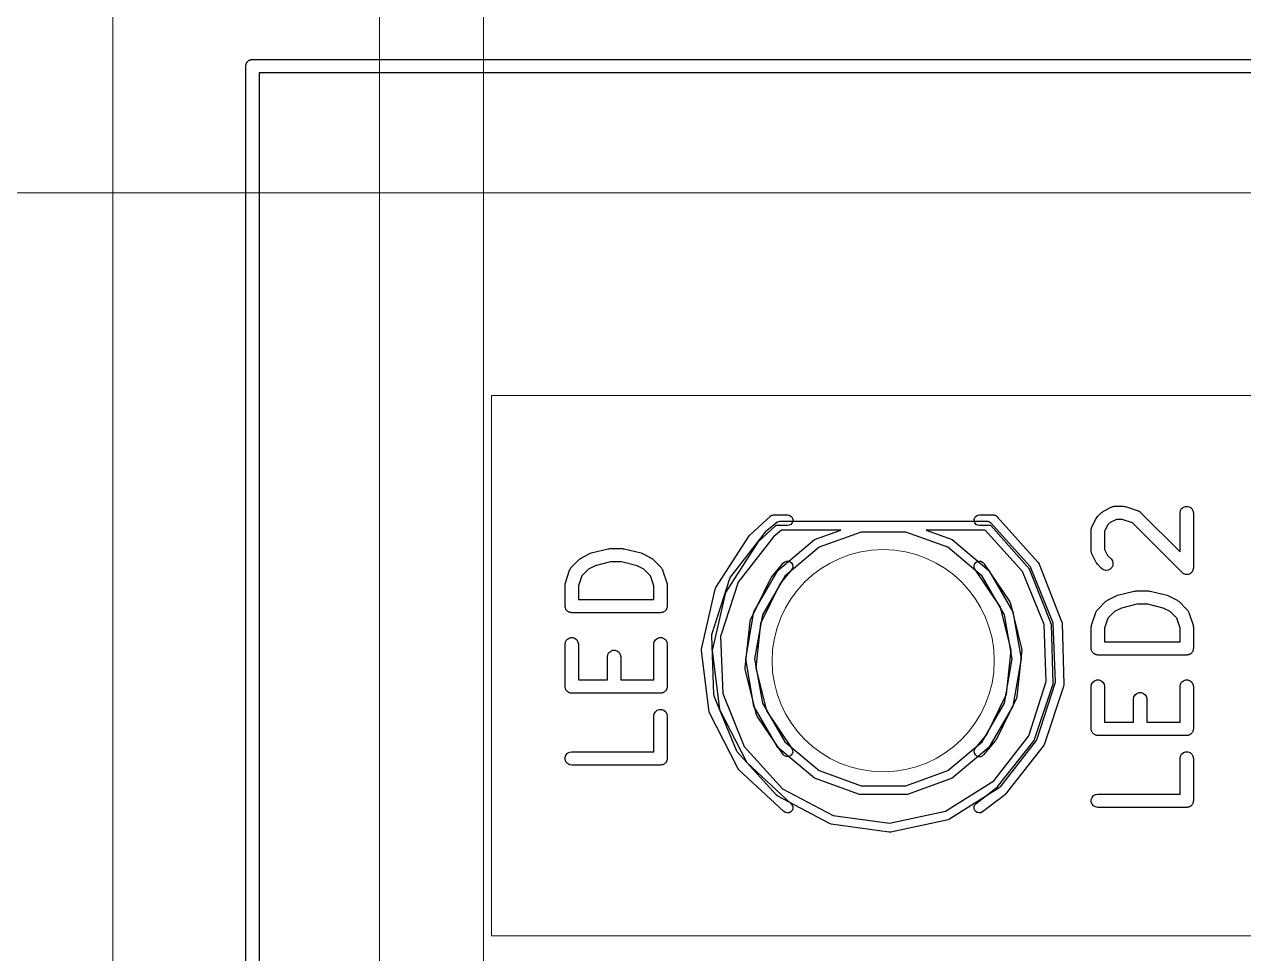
# Model space of a CAD drawing. Header units: millimetres. Extents: x 24 to 200, y 24 to 188.
# Drawn here: x 47.36 to 61.08, y 157.14 to 167.59 of the extents above; entities that cross this region are included whole.
import ezdxf

# ---------------------------------------------------------------- set-up
doc = ezdxf.new("R2010")
doc.units = ezdxf.units.MM
for name, color, linetype in [('1_PCB下', 5, 'Continuous'), ('2_Plate下', 3, 'Continuous'), ('3_SwitchPlate', 6, 'Continuous'), ('4_天板下', 40, 'Continuous'), ('5_左天板', 1, 'Continuous'), ('6_右天板', 230, 'Continuous'), ('7_PCBサンプル', 7, 'Continuous')]:
    doc.layers.add(name, color=color, linetype=linetype)
doc.layers.add('補助線', color=4, linetype='Continuous', lineweight=5, transparency=0.5)

# ---------------------------------------------------------------- blocks, each defined once
blk = doc.blocks.new('hhskb2-F.SilkS')
at = {"layer": '7_PCBサンプル'}
for p, q in [((42.7379, -24.5568), (42.7413, -24.5547)), ((42.7413, -24.5547), (42.7419, -24.5545)), ((42.7419, -24.5545), (42.7435, -24.5536)), ((42.7435, -24.5536), (42.7545, -24.5517)), ((42.7545, -24.5517), (42.7616, -24.5501)), ((42.7616, -24.5501), (42.7628, -24.5502)), ((42.7628, -24.5502), (42.764, -24.55)), ((42.764, -24.55), (42.92, -24.55)), ((42.92, -24.55), (42.9405, -24.5536)), ((42.9405, -24.5536), (42.9586, -24.564)), ((45.0414, -24.564), (45.0595, -24.5536)), ((45.0595, -24.5536), (45.08, -24.55)), ((45.08, -24.55), (45.236, -24.55)), ((45.236, -24.55), (45.2403, -24.5508)), ((45.2403, -24.5508), (45.2443, -24.5506)), ((45.2443, -24.5506), (45.2495, -24.5524)), ((45.2495, -24.5524), (45.2565, -24.5536)), ((45.2565, -24.5536), (45.261, -24.5562)), ((46.407, -24.5693), (46.4546, -24.5217)), ((46.4546, -24.5217), (46.4644, -24.5148)), ((46.4644, -24.5148), (46.4741, -24.5077)), ((46.4741, -24.5077), (46.5693, -24.4601)), ((46.5693, -24.4601), (46.5735, -24.4588)), ((46.5735, -24.4588), (46.5772, -24.4567)), ((46.5772, -24.4567), (46.5859, -24.4551)), ((46.5859, -24.4551), (46.5943, -24.4526)), ((46.5943, -24.4526), (46.5986, -24.4529)), ((46.5986, -24.4529), (46.6029, -24.4521)), ((46.6029, -24.4521), (46.6981, -24.4521)), ((46.6981, -24.4521), (46.7099, -24.4542)), ((46.7099, -24.4542), (46.7218, -24.456)), ((46.7218, -24.456), (46.8647, -24.5036)), ((46.8647, -24.5036), (46.8685, -24.5057)), ((46.8685, -24.5057), (46.8726, -24.5068)), ((46.8726, -24.5068), (46.8798, -24.5118)), ((46.8798, -24.5118), (46.8876, -24.516)), ((46.8876, -24.516), (46.8904, -24.5192)), ((46.8904, -24.5192), (46.894, -24.5217)), ((46.894, -24.5217), (47.3374, -24.9651)), ((47.3374, -24.5271), (47.3419, -24.5015)), ((47.3374, -24.9651), (47.3374, -24.5271)), ((47.3419, -24.5015), (47.3549, -24.4789)), ((47.3549, -24.4789), (47.3749, -24.4622)), ((47.3749, -24.4622), (47.3994, -24.4533)), ((47.3994, -24.4533), (47.4254, -24.4533)), ((47.4254, -24.4533), (47.4499, -24.4622)), ((47.4499, -24.4622), (47.4698, -24.4789)), ((47.4698, -24.4789), (47.4829, -24.5015)), ((47.4829, -24.5015), (47.4874, -24.5271)), ((47.4874, -24.5271), (47.4874, -25.1462)), ((42.4996, -24.7733), (42.7237, -24.566)), ((42.788, -24.67), (42.5867, -24.8563)), ((42.7237, -24.566), (42.7239, -24.5658)), ((42.7239, -24.5658), (42.7254, -24.564)), ((42.7254, -24.564), (42.7379, -24.5568)), ((42.92, -24.67), (42.788, -24.67)), ((42.9405, -24.6664), (42.92, -24.67)), ((42.9586, -24.656), (42.9405, -24.6664)), ((42.9586, -24.564), (42.972, -24.58)), ((42.972, -24.64), (42.9586, -24.656)), ((42.972, -24.58), (42.9791, -24.5996)), ((42.9791, -24.6204), (42.972, -24.64)), ((42.9791, -24.5996), (42.9791, -24.6204)), ((45.0209, -24.5996), (45.028, -24.58)), ((45.0209, -24.6204), (45.0209, -24.5996)), ((45.028, -24.64), (45.0209, -24.6204)), ((45.028, -24.58), (45.0414, -24.564)), ((45.0414, -24.656), (45.028, -24.64)), ((45.0595, -24.6664), (45.0414, -24.656)), ((45.08, -24.67), (45.0595, -24.6664)), ((45.2086, -24.67), (45.08, -24.67)), ((45.6427, -25.1586), (45.2086, -24.67)), ((45.261, -24.5562), (45.264, -24.5572)), ((45.264, -24.5572), (45.2675, -24.56)), ((45.2675, -24.56), (45.2746, -24.564)), ((45.2746, -24.564), (45.2784, -24.5686)), ((45.2784, -24.5686), (45.2804, -24.5701)), ((45.2804, -24.5701), (45.7394, -25.0868)), ((46.3404, -24.7006), (46.3419, -24.692)), ((46.3419, -24.692), (46.3441, -24.6882)), ((46.3441, -24.6882), (46.3453, -24.6841)), ((46.3453, -24.6841), (46.3929, -24.5888)), ((46.3929, -24.5888), (46.4001, -24.5792)), ((46.4001, -24.5792), (46.407, -24.5693)), ((46.5216, -24.6668), (46.4874, -24.7353)), ((46.552, -24.6364), (46.5216, -24.6668)), ((46.6206, -24.6021), (46.552, -24.6364)), ((46.6859, -24.6021), (46.6206, -24.6021)), ((46.8004, -24.6403), (46.6859, -24.6021)), ((47.3593, -25.1992), (46.8004, -24.6403)), ((42.1154, -25.3657), (42.4899, -24.7849)), ((42.4899, -24.7849), (42.4951, -24.7793)), ((42.4951, -24.7793), (42.4996, -24.7733)), ((46.3374, -24.7176), (46.3381, -24.7134)), ((46.3374, -24.9557), (46.3374, -24.7176)), ((46.3379, -24.709), (46.3404, -24.7006)), ((46.3381, -24.7134), (46.3379, -24.709)), ((46.4874, -24.7353), (46.4874, -24.938)), ((42.5867, -24.8563), (42.2219, -25.4218)), ((46.3381, -24.96), (46.3374, -24.9557)), ((46.3379, -24.9643), (46.3381, -24.96)), ((46.3404, -24.9727), (46.3379, -24.9643)), ((46.4874, -24.938), (46.5216, -25.0065)), ((42.7412, -25.2488), (42.874, -25.0905)), ((42.874, -25.0905), (42.89, -25.0771)), ((42.89, -25.0771), (42.9096, -25.07)), ((42.9096, -25.07), (42.9304, -25.0699)), ((42.9304, -25.0699), (42.95, -25.0771)), ((42.95, -25.0771), (42.966, -25.0905)), ((42.966, -25.0905), (42.9764, -25.1085)), ((45.0203, -25.1227), (45.0261, -25.1027)), ((45.0261, -25.1027), (45.0384, -25.0858)), ((45.0384, -25.0858), (45.0556, -25.0742)), ((45.0556, -25.0742), (45.0759, -25.0692)), ((45.0759, -25.0692), (45.0966, -25.0714)), ((45.0966, -25.0714), (45.1153, -25.0805)), ((45.1153, -25.0805), (45.1298, -25.0955)), ((45.1298, -25.0955), (45.4207, -25.5277)), ((45.7394, -25.0868), (45.7394, -25.0868)), ((45.7394, -25.0868), (45.7503, -25.1045)), ((46.3419, -24.9814), (46.3404, -24.9727)), ((46.3441, -24.9851), (46.3419, -24.9814)), ((46.3453, -24.9893), (46.3441, -24.9851)), ((46.3929, -25.0845), (46.3453, -24.9893)), ((46.4001, -25.0942), (46.3929, -25.0845)), ((46.407, -25.104), (46.4001, -25.0942)), ((46.4546, -25.1516), (46.407, -25.104)), ((46.5216, -25.0065), (46.5607, -25.0455)), ((46.5607, -25.0455), (46.5756, -25.0669)), ((46.5756, -25.0669), (46.5823, -25.092)), ((46.5823, -25.092), (46.5801, -25.118)), ((42.966, -25.1676), (42.8379, -25.3203)), ((42.9764, -25.1496), (42.966, -25.1676)), ((42.9764, -25.1085), (42.98, -25.129)), ((42.98, -25.129), (42.9764, -25.1496)), ((45.0218, -25.1435), (45.0203, -25.1227)), ((45.0302, -25.1625), (45.0218, -25.1435)), ((45.3152, -25.5859), (45.0302, -25.1625)), ((45.8895, -25.7814), (45.6427, -25.1586)), ((45.7503, -25.1045), (46.005, -25.747)), ((46.4759, -25.1665), (46.4546, -25.1516)), ((46.5011, -25.1733), (46.4759, -25.1665)), ((46.527, -25.171), (46.5011, -25.1733)), ((46.5506, -25.16), (46.527, -25.171)), ((46.5691, -25.1416), (46.5506, -25.16)), ((46.5801, -25.118), (46.5691, -25.1416)), ((47.3674, -25.2048), (47.3593, -25.1992)), ((47.3749, -25.2111), (47.3674, -25.2048)), ((47.378, -25.2123), (47.3749, -25.2111)), ((47.3807, -25.2142), (47.378, -25.2123)), ((47.3902, -25.2167), (47.3807, -25.2142)), ((47.3994, -25.2201), (47.3902, -25.2167)), ((47.4027, -25.2201), (47.3994, -25.2201)), ((47.4058, -25.2209), (47.4027, -25.2201)), ((47.4156, -25.2201), (47.4058, -25.2209)), ((47.4254, -25.2201), (47.4156, -25.2201)), ((47.4285, -25.2189), (47.4254, -25.2201)), ((47.4318, -25.2186), (47.4285, -25.2189)), ((47.4407, -25.2145), (47.4318, -25.2186)), ((47.4499, -25.2111), (47.4407, -25.2145)), ((47.4524, -25.209), (47.4499, -25.2111)), ((47.4554, -25.2076), (47.4524, -25.209)), ((47.4623, -25.2007), (47.4554, -25.2076)), ((47.4698, -25.1944), (47.4623, -25.2007)), ((47.4715, -25.1915), (47.4698, -25.1944)), ((47.4738, -25.1892), (47.4715, -25.1915)), ((47.478, -25.1803), (47.4738, -25.1892)), ((47.4829, -25.1718), (47.478, -25.1803)), ((47.4834, -25.1686), (47.4829, -25.1718)), ((47.4848, -25.1656), (47.4834, -25.1686)), ((47.4857, -25.1558), (47.4848, -25.1656)), ((47.4874, -25.1462), (47.4857, -25.1558)), ((42.1073, -25.3849), (42.1153, -25.3657)), ((42.1153, -25.3657), (42.1154, -25.3657)), ((42.5045, -25.7291), (42.7333, -25.261)), ((42.8379, -25.3203), (42.617, -25.7722)), ((42.7333, -25.261), (42.7376, -25.2551)), ((42.7376, -25.2551), (42.7412, -25.2488)), ((41.9539, -26.0587), (42.1073, -25.3849)), ((42.2219, -25.4218), (42.0733, -26.0751)), ((46.5022, -25.5217), (46.512, -25.5148)), ((46.512, -25.5148), (46.5217, -25.5077)), ((46.5217, -25.5077), (46.6169, -25.4601)), ((46.6169, -25.4601), (46.6248, -25.4577)), ((46.6248, -25.4577), (46.6323, -25.4544)), ((46.6323, -25.4544), (46.8228, -25.4068)), ((46.8228, -25.4068), (46.8319, -25.4061)), ((46.8319, -25.4061), (46.841, -25.4045)), ((46.841, -25.4045), (46.9838, -25.4045)), ((46.9838, -25.4045), (46.9928, -25.4061)), ((46.9928, -25.4061), (47.002, -25.4068)), ((47.002, -25.4068), (47.1925, -25.4544)), ((47.1925, -25.4544), (47.2, -25.4577)), ((47.2, -25.4577), (47.2078, -25.4601)), ((47.2078, -25.4601), (47.3031, -25.5077)), ((47.3031, -25.5077), (47.3127, -25.5148)), ((47.3127, -25.5148), (47.3226, -25.5217)), ((45.4357, -26.071), (45.3152, -25.5859)), ((45.4207, -25.5277), (45.4207, -25.5277)), ((45.4207, -25.5277), (45.4248, -25.537)), ((45.4248, -25.537), (45.4283, -25.5449)), ((45.4283, -25.5449), (45.4291, -25.5467)), ((45.4291, -25.5467), (45.5547, -26.0523)), ((46.3412, -25.7891), (46.3888, -25.6463)), ((46.3888, -25.6463), (46.3909, -25.6425)), ((46.3909, -25.6425), (46.392, -25.6383)), ((46.392, -25.6383), (46.3971, -25.6311)), ((46.3971, -25.6311), (46.4013, -25.6234)), ((46.4013, -25.6234), (46.4045, -25.6205)), ((46.4045, -25.6205), (46.407, -25.617)), ((46.407, -25.617), (46.5022, -25.5217)), ((46.5997, -25.6364), (46.5256, -25.7105)), ((46.6767, -25.5979), (46.5997, -25.6364)), ((46.8502, -25.5545), (46.6767, -25.5979)), ((46.9746, -25.5545), (46.8502, -25.5545)), ((47.1481, -25.5979), (46.9746, -25.5545)), ((47.2251, -25.6364), (47.1481, -25.5979)), ((47.2992, -25.7105), (47.2251, -25.6364)), ((47.3226, -25.5217), (47.4178, -25.617)), ((47.4178, -25.617), (47.4203, -25.6205)), ((47.4203, -25.6205), (47.4235, -25.6234)), ((47.4235, -25.6234), (47.4277, -25.6311)), ((47.4277, -25.6311), (47.4327, -25.6383)), ((47.4327, -25.6383), (47.4339, -25.6425)), ((47.4339, -25.6425), (47.4359, -25.6463)), ((47.4359, -25.6463), (47.4835, -25.7891)), ((42.4439, -26.2671), (42.4988, -25.7491)), ((42.4988, -25.7491), (42.5045, -25.7291)), ((42.4988, -25.7491), (42.4988, -25.7491)), ((42.617, -25.7722), (42.5644, -26.2692)), ((45.9085, -26.4511), (45.8895, -25.7814)), ((46.005, -25.747), (46.005, -25.747)), ((46.005, -25.747), (46.0054, -25.7491)), ((46.0054, -25.7491), (46.0092, -25.7674)), ((46.0092, -25.7674), (46.0092, -25.7675)), ((46.0092, -25.7675), (46.0287, -26.4583)), ((46.3395, -25.801), (46.3412, -25.7891)), ((46.5256, -25.7105), (46.4874, -25.825)), ((47.3374, -25.825), (47.2992, -25.7105)), ((47.4835, -25.7891), (47.4853, -25.801)), ((46.3374, -25.8129), (46.3395, -25.801)), ((46.3374, -26.051), (46.3374, -25.8129)), ((46.4874, -25.825), (46.4874, -25.976)), ((47.3374, -25.976), (47.3374, -25.825)), ((47.4853, -25.801), (47.4874, -25.8129)), ((47.4874, -25.8129), (47.4874, -26.051)), ((41.9529, -26.0796), (41.9539, -26.0588)), ((41.9539, -26.0588), (41.9539, -26.0587)), ((45.5547, -26.0523), (45.5561, -26.0731)), ((46.3385, -26.0574), (46.3374, -26.051)), ((46.3385, -26.064), (46.3385, -26.0574)), ((46.3408, -26.0701), (46.3385, -26.064)), ((46.4874, -25.976), (47.3374, -25.976)), ((47.4862, -26.064), (47.484, -26.0701)), ((47.4874, -26.051), (47.4862, -26.0574)), ((47.4862, -26.0574), (47.4862, -26.064)), ((42.0393, -26.7653), (41.9529, -26.0796)), ((42.0733, -26.0751), (42.157, -26.7398)), ((45.383, -26.568), (45.4357, -26.071)), ((45.5561, -26.0731), (45.5012, -26.5912)), ((45.5561, -26.0731), (45.5561, -26.0731)), ((46.3419, -26.0766), (46.3408, -26.0701)), ((46.3452, -26.0823), (46.3419, -26.0766)), ((46.3474, -26.0885), (46.3452, -26.0823)), ((46.3516, -26.0935), (46.3474, -26.0885)), ((46.3549, -26.0992), (46.3516, -26.0935)), ((46.36, -26.1034), (46.3549, -26.0992)), ((46.3642, -26.1084), (46.36, -26.1034)), ((46.3699, -26.1117), (46.3642, -26.1084)), ((46.3749, -26.1159), (46.3699, -26.1117)), ((46.381, -26.1181), (46.3749, -26.1159)), ((46.3867, -26.1214), (46.381, -26.1181)), ((46.3932, -26.1226), (46.3867, -26.1214)), ((46.3994, -26.1248), (46.3932, -26.1226)), ((46.4059, -26.1248), (46.3994, -26.1248)), ((46.4124, -26.126), (46.4059, -26.1248)), ((47.4124, -26.126), (46.4124, -26.126)), ((47.4188, -26.1248), (47.4124, -26.126)), ((47.4254, -26.1248), (47.4188, -26.1248)), ((47.4316, -26.1226), (47.4254, -26.1248)), ((47.438, -26.1214), (47.4316, -26.1226)), ((47.4437, -26.1181), (47.438, -26.1214)), ((47.4499, -26.1159), (47.4437, -26.1181)), ((47.4549, -26.1117), (47.4499, -26.1159)), ((47.4606, -26.1084), (47.4549, -26.1117)), ((47.4648, -26.1034), (47.4606, -26.1084)), ((47.4698, -26.0992), (47.4648, -26.1034)), ((47.4731, -26.0935), (47.4698, -26.0992)), ((47.4773, -26.0885), (47.4731, -26.0935)), ((47.4796, -26.0823), (47.4773, -26.0885)), ((47.4829, -26.0766), (47.4796, -26.0823)), ((47.484, -26.0701), (47.4829, -26.0766)), ((42.4446, -26.2775), (42.4439, -26.2671)), ((42.4439, -26.2671), (42.4439, -26.2671)), ((42.4453, -26.2879), (42.4446, -26.2775)), ((42.571, -26.7935), (42.4453, -26.2879)), ((42.4453, -26.2879), (42.4453, -26.2879)), ((42.5644, -26.2692), (42.6849, -26.7543)), ((45.6972, -27.0869), (45.9085, -26.4511)), ((46.0287, -26.4583), (46.0257, -26.4789)), ((46.3374, -26.4795), (46.3419, -26.4539)), ((46.3419, -26.4539), (46.3549, -26.4313)), ((46.3549, -26.4313), (46.3749, -26.4146)), ((46.3749, -26.4146), (46.3994, -26.4057)), ((46.3994, -26.4057), (46.4254, -26.4057)), ((46.4254, -26.4057), (46.4499, -26.4146)), ((46.4499, -26.4146), (46.4698, -26.4313)), ((46.4698, -26.4313), (46.4829, -26.4539)), ((46.4829, -26.4539), (46.4874, -26.4795)), ((47.3374, -26.4795), (47.3419, -26.4539)), ((47.3419, -26.4539), (47.3549, -26.4313)), ((47.3549, -26.4313), (47.3749, -26.4146)), ((47.3749, -26.4146), (47.3994, -26.4057)), ((47.3994, -26.4057), (47.4254, -26.4057)), ((47.4254, -26.4057), (47.4499, -26.4146)), ((47.4499, -26.4146), (47.4698, -26.4313)), ((47.4698, -26.4313), (47.4829, -26.4539)), ((47.4829, -26.4539), (47.4874, -26.4795)), ((45.162, -27.0199), (45.383, -26.568)), ((45.4954, -26.6112), (45.2666, -27.0792)), ((45.5012, -26.5912), (45.4954, -26.6112)), ((45.4954, -26.6112), (45.4954, -26.6112)), ((46.0257, -26.4789), (45.8078, -27.1348)), ((46.3374, -26.9557), (46.3374, -26.4795)), ((46.4874, -26.4795), (46.4874, -26.8807)), ((46.8136, -26.6224), (46.8181, -26.5967)), ((46.8181, -26.5967), (46.8311, -26.5742)), ((46.8311, -26.5742), (46.8511, -26.5574)), ((46.8511, -26.5574), (46.8755, -26.5485)), ((46.8755, -26.5485), (46.9016, -26.5485)), ((46.9016, -26.5485), (46.9261, -26.5574)), ((46.9261, -26.5574), (46.946, -26.5742)), ((46.946, -26.5742), (46.959, -26.5967)), ((46.959, -26.5967), (46.9636, -26.6224)), ((47.3374, -26.8807), (47.3374, -26.4795)), ((47.4874, -26.4795), (47.4874, -26.9557)), ((42.157, -26.7398), (42.463, -27.3358)), ((46.8136, -26.8807), (46.8136, -26.6224)), ((46.9636, -26.6224), (46.9636, -26.8807)), ((42.0454, -26.7852), (42.0393, -26.7653)), ((42.0393, -26.7653), (42.0393, -26.7653)), ((42.3611, -27.4), (42.0454, -26.7852)), ((42.5794, -26.8125), (42.571, -26.7935)), ((42.571, -26.7935), (42.571, -26.7935)), ((42.8704, -27.2446), (42.5794, -26.8125)), ((42.6849, -26.7543), (42.9699, -27.1776)), ((46.4874, -26.8807), (46.8136, -26.8807)), ((46.9636, -26.8807), (47.3374, -26.8807)), ((45.0339, -27.1726), (45.162, -27.0199)), ((46.3385, -26.9622), (46.3374, -26.9557)), ((46.3385, -26.9687), (46.3385, -26.9622)), ((46.3408, -26.9749), (46.3385, -26.9687)), ((46.3419, -26.9814), (46.3408, -26.9749)), ((46.3452, -26.987), (46.3419, -26.9814)), ((46.3474, -26.9932), (46.3452, -26.987)), ((46.3516, -26.9982), (46.3474, -26.9932)), ((46.3549, -27.0039), (46.3516, -26.9982)), ((46.36, -27.0081), (46.3549, -27.0039)), ((46.3642, -27.0132), (46.36, -27.0081)), ((46.3699, -27.0164), (46.3642, -27.0132)), ((46.3749, -27.0207), (46.3699, -27.0164)), ((46.381, -27.0229), (46.3749, -27.0207)), ((46.3867, -27.0262), (46.381, -27.0229)), ((47.4437, -27.0229), (47.438, -27.0262)), ((47.4499, -27.0207), (47.4437, -27.0229)), ((47.4549, -27.0164), (47.4499, -27.0207)), ((47.4606, -27.0132), (47.4549, -27.0164)), ((47.4648, -27.0081), (47.4606, -27.0132)), ((47.4698, -27.0039), (47.4648, -27.0081)), ((47.4731, -26.9982), (47.4698, -27.0039)), ((47.4773, -26.9932), (47.4731, -26.9982)), ((47.4796, -26.987), (47.4773, -26.9932)), ((47.4829, -26.9814), (47.4796, -26.987)), ((47.484, -26.9749), (47.4829, -26.9814)), ((47.4862, -26.9687), (47.484, -26.9749)), ((47.4874, -26.9557), (47.4862, -26.9622)), ((47.4862, -26.9622), (47.4862, -26.9687)), ((45.2586, -27.0914), (45.1258, -27.2497)), ((45.2623, -27.0851), (45.2586, -27.0914)), ((45.2666, -27.0792), (45.2623, -27.0851)), ((45.2794, -27.6144), (45.6972, -27.0869)), ((45.7979, -27.1531), (45.3688, -27.6949)), ((45.8045, -27.1408), (45.7979, -27.1531)), ((45.7979, -27.1531), (45.7979, -27.1531)), ((45.8078, -27.1348), (45.8045, -27.1408)), ((45.8078, -27.1348), (45.8078, -27.1348)), ((46.3932, -27.0273), (46.3867, -27.0262)), ((46.3994, -27.0296), (46.3932, -27.0273)), ((46.4059, -27.0296), (46.3994, -27.0296)), ((46.4124, -27.0307), (46.4059, -27.0296)), ((47.4124, -27.0307), (46.4124, -27.0307)), ((47.4188, -27.0296), (47.4124, -27.0307)), ((47.4254, -27.0296), (47.4188, -27.0296)), ((47.4316, -27.0273), (47.4254, -27.0296)), ((47.438, -27.0262), (47.4316, -27.0273)), ((42.8849, -27.2596), (42.8704, -27.2446)), ((42.9036, -27.2688), (42.8849, -27.2596)), ((42.9243, -27.271), (42.9036, -27.2688)), ((42.9445, -27.266), (42.9243, -27.271)), ((42.9618, -27.2543), (42.9445, -27.266)), ((42.9741, -27.2375), (42.9618, -27.2543)), ((42.9699, -27.1776), (42.9784, -27.1967)), ((42.9798, -27.2174), (42.9741, -27.2375)), ((42.9784, -27.1967), (42.9798, -27.2174)), ((45.0198, -27.2111), (45.0235, -27.1906)), ((45.0235, -27.2316), (45.0198, -27.2111)), ((45.0235, -27.1906), (45.0339, -27.1726)), ((45.0339, -27.2497), (45.0235, -27.2316)), ((45.0498, -27.2631), (45.0339, -27.2497)), ((45.0694, -27.2702), (45.0498, -27.2631)), ((45.0903, -27.2702), (45.0694, -27.2702)), ((45.1098, -27.2631), (45.0903, -27.2702)), ((45.1258, -27.2497), (45.1098, -27.2631)), ((47.3374, -27.289), (47.3419, -27.2634)), ((47.3374, -27.6902), (47.3374, -27.289)), ((47.3419, -27.2634), (47.3549, -27.2408)), ((47.3549, -27.2408), (47.3749, -27.2241)), ((47.3749, -27.2241), (47.3994, -27.2152)), ((47.3994, -27.2152), (47.4254, -27.2152)), ((47.4254, -27.2152), (47.4499, -27.2241)), ((47.4499, -27.2241), (47.4698, -27.2408)), ((47.4698, -27.2408), (47.4829, -27.2634)), ((47.4829, -27.2634), (47.4874, -27.289)), ((47.4874, -27.289), (47.4874, -27.7652)), ((42.3737, -27.4166), (42.3611, -27.4)), ((42.8806, -27.8863), (42.3737, -27.4166)), ((42.463, -27.3358), (42.9622, -27.7983)), ((45.0423, -27.7946), (45.2794, -27.6144)), ((45.358, -27.7054), (45.1149, -27.8901)), ((45.3632, -27.6999), (45.358, -27.7054)), ((45.3688, -27.6949), (45.3632, -27.6999)), ((46.3474, -27.7277), (46.3642, -27.7078)), ((46.3642, -27.7078), (46.3867, -27.6948)), ((46.3867, -27.6948), (46.4124, -27.6902)), ((46.4124, -27.6902), (47.3374, -27.6902)), ((42.9622, -27.7983), (42.9748, -27.8149)), ((42.9748, -27.8149), (42.9809, -27.8348)), ((42.9809, -27.8348), (42.9799, -27.8556)), ((45.0191, -27.8499), (45.0201, -27.8291)), ((45.0201, -27.8291), (45.0282, -27.8098)), ((45.0282, -27.8098), (45.0423, -27.7946)), ((46.3385, -27.7522), (46.3474, -27.7277)), ((46.3385, -27.7783), (46.3385, -27.7522)), ((46.3474, -27.8027), (46.3385, -27.7783)), ((46.3642, -27.8227), (46.3474, -27.8027)), ((46.3867, -27.8357), (46.3642, -27.8227)), ((46.4124, -27.8402), (46.3867, -27.8357)), ((47.4124, -27.8402), (46.4124, -27.8402)), ((47.4188, -27.8391), (47.4124, -27.8402)), ((47.4254, -27.8391), (47.4188, -27.8391)), ((47.4316, -27.8369), (47.4254, -27.8391)), ((47.438, -27.8357), (47.4316, -27.8369)), ((47.4437, -27.8324), (47.438, -27.8357)), ((47.4499, -27.8302), (47.4437, -27.8324)), ((47.4549, -27.826), (47.4499, -27.8302)), ((47.4606, -27.8227), (47.4549, -27.826)), ((47.4648, -27.8177), (47.4606, -27.8227)), ((47.4698, -27.8134), (47.4648, -27.8177)), ((47.4731, -27.8078), (47.4698, -27.8134)), ((47.4773, -27.8027), (47.4731, -27.8078)), ((47.4796, -27.7966), (47.4773, -27.8027)), ((47.4829, -27.7909), (47.4796, -27.7966)), ((47.484, -27.7844), (47.4829, -27.7909)), ((47.4862, -27.7783), (47.484, -27.7844)), ((47.4874, -27.7652), (47.4862, -27.7717)), ((47.4862, -27.7717), (47.4862, -27.7783)), ((42.8981, -27.8976), (42.8806, -27.8863)), ((42.9184, -27.9023), (42.8981, -27.8976)), ((42.9391, -27.8997), (42.9184, -27.9023)), ((42.9577, -27.8901), (42.9391, -27.8997)), ((42.9718, -27.8749), (42.9577, -27.8901)), ((42.9799, -27.8556), (42.9718, -27.8749)), ((45.0253, -27.8698), (45.0191, -27.8499)), ((45.0379, -27.8864), (45.0253, -27.8698)), ((45.0554, -27.8977), (45.0379, -27.8864)), ((45.0757, -27.9023), (45.0554, -27.8977)), ((45.0964, -27.8996), (45.0757, -27.9023)), ((45.1149, -27.8901), (45.0964, -27.8996))]:
    blk.add_line(p, q, dxfattribs=at)
blk = doc.blocks.new('hhskb2-Edge.Cuts')
at = {"layer": '7_PCBサンプル'}
for p, q in [((36.8284, -19.4808), (36.8295, -19.4743)), ((36.8295, -19.4743), (36.8328, -19.4687)), ((36.8328, -19.4687), (36.835, -19.4625)), ((36.835, -19.4625), (36.8393, -19.4575)), ((36.8393, -19.4575), (36.8425, -19.4518)), ((36.8425, -19.4518), (36.8476, -19.4476)), ((36.8476, -19.4476), (36.8518, -19.4425)), ((36.8518, -19.4425), (36.8575, -19.4393)), ((36.8575, -19.4393), (36.8625, -19.435)), ((36.8625, -19.435), (36.8687, -19.4328)), ((36.8687, -19.4328), (36.8743, -19.4295)), ((36.8743, -19.4295), (36.8808, -19.4284)), ((36.8808, -19.4284), (36.887, -19.4261)), ((36.887, -19.4261), (36.8935, -19.4261)), ((36.8935, -19.4261), (36.9, -19.425)), ((36.9, -19.425), (156.1, -19.425)), ((36.825, -19.5), (36.8261, -19.4935)), ((36.825, -21.2), (36.825, -19.5)), ((36.8261, -19.487), (36.8284, -19.4808)), ((36.8261, -19.4935), (36.8261, -19.487)), ((36.975, -19.575), (36.975, -21.2)), ((156.025, -19.575), (36.975, -19.575)), ((36.825, -136.7), (36.825, -21.2)), ((36.975, -21.2), (36.975, -136.625))]:
    blk.add_line(p, q, dxfattribs=at)
blk = doc.blocks.new('hhskb2-F.Fab')
at = {"layer": '7_PCBサンプル'}
for p, q in [((42.6932, -24.7227), (42.8015, -24.6318)), ((42.8015, -24.6318), (42.8017, -24.6317)), ((42.8017, -24.6317), (42.8018, -24.6316)), ((42.8018, -24.6316), (42.8024, -24.6311)), ((42.8024, -24.6311), (42.8174, -24.6225)), ((42.8174, -24.6225), (42.8345, -24.6194)), ((42.8345, -24.6194), (42.8377, -24.62)), ((42.8377, -24.62), (45.1662, -24.62)), ((45.1662, -24.62), (45.1696, -24.6206)), ((45.1696, -24.6206), (45.173, -24.6205)), ((45.173, -24.6205), (45.1781, -24.6221)), ((45.1781, -24.6221), (45.1833, -24.623)), ((45.1833, -24.623), (45.1863, -24.6247)), ((45.1863, -24.6247), (45.1896, -24.6258)), ((45.1896, -24.6258), (45.1937, -24.6291)), ((45.1937, -24.6291), (45.1983, -24.6317)), ((45.1983, -24.6317), (45.2005, -24.6343)), ((45.2005, -24.6343), (45.2033, -24.6365)), ((45.2033, -24.6365), (45.646, -25.1258)), ((42.2808, -25.2513), (42.6858, -24.7304)), ((42.7615, -24.7959), (42.3652, -25.3057)), ((42.6858, -24.7304), (42.6898, -24.7268)), ((42.6898, -24.7268), (42.6932, -24.7227)), ((42.8521, -24.72), (42.7615, -24.7959)), ((42.8126, -25.1737), (43.225, -24.8277)), ((43.5208, -24.72), (42.8521, -24.72)), ((43.225, -24.8277), (43.5208, -24.72)), ((43.7482, -24.742), (43.275, -24.9143)), ((44.2518, -24.742), (43.7482, -24.742)), ((44.725, -24.9143), (44.2518, -24.742)), ((45.144, -24.72), (44.4792, -24.72)), ((44.4792, -24.72), (44.775, -24.8277)), ((44.775, -24.8277), (45.1874, -25.1737)), ((45.5659, -25.1863), (45.144, -24.72)), ((40.7123, -24.9782), (40.9028, -24.9306)), ((40.9028, -24.9306), (40.9119, -24.9299)), ((40.9119, -24.9299), (40.921, -24.9283)), ((40.921, -24.9283), (41.0638, -24.9283)), ((41.0638, -24.9283), (41.0728, -24.9299)), ((41.0728, -24.9299), (41.082, -24.9306)), ((41.082, -24.9306), (41.2725, -24.9782)), ((43.275, -24.9143), (42.8892, -25.238)), ((45.1108, -25.238), (44.725, -24.9143)), ((40.487, -25.1408), (40.5822, -25.0455)), ((40.5822, -25.0455), (40.5921, -25.0386)), ((40.5921, -25.0386), (40.6017, -25.0315)), ((40.6017, -25.0315), (40.6969, -24.9839)), ((40.6969, -24.9839), (40.7048, -24.9815)), ((40.7048, -24.9815), (40.7123, -24.9782)), ((40.9302, -25.0783), (40.7567, -25.1217)), ((41.0546, -25.0783), (40.9302, -25.0783)), ((41.2281, -25.1217), (41.0546, -25.0783)), ((41.2725, -24.9782), (41.28, -24.9815)), ((41.28, -24.9815), (41.2878, -24.9839)), ((41.2878, -24.9839), (41.3831, -25.0315)), ((41.3831, -25.0315), (41.3927, -25.0387)), ((41.3927, -25.0387), (41.4026, -25.0455)), ((41.4026, -25.0455), (41.4978, -25.1408)), ((40.4212, -25.3129), (40.4688, -25.1701)), ((40.4688, -25.1701), (40.4709, -25.1663)), ((40.4709, -25.1663), (40.472, -25.1621)), ((40.472, -25.1621), (40.4771, -25.1549)), ((40.4771, -25.1549), (40.4813, -25.1472)), ((40.4813, -25.1472), (40.4845, -25.1443)), ((40.4845, -25.1443), (40.487, -25.1408)), ((40.6056, -25.2343), (40.5674, -25.3488)), ((40.6797, -25.1602), (40.6056, -25.2343)), ((40.7567, -25.1217), (40.6797, -25.1602)), ((41.3051, -25.1602), (41.2281, -25.1217)), ((41.3792, -25.2343), (41.3051, -25.1602)), ((41.4174, -25.3488), (41.3792, -25.2343)), ((41.4978, -25.1408), (41.5003, -25.1443)), ((41.5003, -25.1443), (41.5035, -25.1472)), ((41.5035, -25.1472), (41.5077, -25.1549)), ((41.5077, -25.1549), (41.5127, -25.1621)), ((41.5127, -25.1621), (41.5139, -25.1663)), ((41.5139, -25.1663), (41.5159, -25.1701)), ((41.5159, -25.1701), (41.5635, -25.3129)), ((42.5435, -25.6399), (42.8126, -25.1737)), ((42.8892, -25.238), (42.6374, -25.6741)), ((45.3626, -25.6741), (45.1108, -25.238)), ((45.1874, -25.1737), (45.4565, -25.6399)), ((45.8079, -25.7812), (45.5659, -25.1863)), ((45.646, -25.1258), (45.646, -25.1258)), ((45.646, -25.1258), (45.6488, -25.1303)), ((45.6488, -25.1303), (45.6552, -25.1405)), ((45.6552, -25.1405), (45.6552, -25.1405)), ((45.6552, -25.1405), (45.9038, -25.7517)), ((40.4174, -25.3367), (40.4195, -25.3248)), ((40.4174, -25.5748), (40.4174, -25.3367)), ((40.4195, -25.3248), (40.4212, -25.3129)), ((40.5674, -25.3488), (40.5674, -25.4998)), ((41.4174, -25.4998), (41.4174, -25.3488)), ((41.5635, -25.3129), (41.5653, -25.3248)), ((41.5653, -25.3248), (41.5674, -25.3367)), ((41.5674, -25.3367), (41.5674, -25.5748)), ((42.0703, -25.8947), (42.2727, -25.2667)), ((42.3652, -25.3057), (42.1682, -25.917)), ((42.2727, -25.2667), (42.2787, -25.2552)), ((42.2727, -25.2667), (42.2727, -25.2667)), ((42.2787, -25.2552), (42.2808, -25.2513)), ((42.2808, -25.2513), (42.2808, -25.2513)), ((40.5674, -25.4998), (41.4174, -25.4998)), ((40.4185, -25.5812), (40.4174, -25.5748)), ((40.4185, -25.5878), (40.4185, -25.5812)), ((40.4208, -25.594), (40.4185, -25.5878)), ((40.4219, -25.6004), (40.4208, -25.594)), ((40.4252, -25.6061), (40.4219, -25.6004)), ((40.4274, -25.6123), (40.4252, -25.6061)), ((40.4316, -25.6173), (40.4274, -25.6123)), ((40.4349, -25.623), (40.4316, -25.6173)), ((40.44, -25.6272), (40.4349, -25.623)), ((40.4442, -25.6322), (40.44, -25.6272)), ((40.4499, -25.6355), (40.4442, -25.6322)), ((40.4549, -25.6397), (40.4499, -25.6355)), ((40.461, -25.642), (40.4549, -25.6397)), ((40.4667, -25.6452), (40.461, -25.642)), ((40.4732, -25.6464), (40.4667, -25.6452)), ((40.4794, -25.6486), (40.4732, -25.6464)), ((40.4859, -25.6486), (40.4794, -25.6486)), ((40.4924, -25.6498), (40.4859, -25.6486)), ((41.4924, -25.6498), (40.4924, -25.6498)), ((41.4988, -25.6486), (41.4924, -25.6498)), ((41.5054, -25.6486), (41.4988, -25.6486)), ((41.5116, -25.6464), (41.5054, -25.6486)), ((41.518, -25.6452), (41.5116, -25.6464)), ((41.5237, -25.642), (41.518, -25.6452)), ((41.5299, -25.6397), (41.5237, -25.642)), ((41.5349, -25.6355), (41.5299, -25.6397)), ((41.5406, -25.6322), (41.5349, -25.6355)), ((41.5448, -25.6272), (41.5406, -25.6322)), ((41.5498, -25.623), (41.5448, -25.6272)), ((41.5531, -25.6173), (41.5498, -25.623)), ((41.5573, -25.6123), (41.5531, -25.6173)), ((41.5596, -25.6061), (41.5573, -25.6123)), ((41.5629, -25.6004), (41.5596, -25.6061)), ((41.564, -25.594), (41.5629, -25.6004)), ((41.5662, -25.5878), (41.564, -25.594)), ((41.5674, -25.5748), (41.5662, -25.5812)), ((41.5662, -25.5812), (41.5662, -25.5878)), ((42.45, -26.17), (42.5435, -25.6399)), ((45.4565, -25.6399), (45.55, -26.17)), ((42.6374, -25.6741), (42.55, -26.17)), ((45.45, -26.17), (45.3626, -25.6741)), ((45.8318, -26.423), (45.8079, -25.7812)), ((45.9038, -25.7517), (45.9038, -25.7517)), ((45.9038, -25.7517), (45.9046, -25.7552)), ((45.9046, -25.7552), (45.9075, -25.7687)), ((45.9075, -25.7687), (45.9075, -25.7687)), ((45.9075, -25.7687), (45.9321, -26.4281)), ((42.0679, -25.9119), (42.0691, -25.9033)), ((42.0925, -26.5713), (42.0679, -25.9119)), ((42.0679, -25.9119), (42.0679, -25.9119)), ((42.0691, -25.9033), (42.0703, -25.8947)), ((42.0703, -25.8947), (42.0703, -25.8947)), ((42.1682, -25.917), (42.1921, -26.5588)), ((40.4174, -26.0033), (40.4219, -25.9777)), ((40.4174, -26.4795), (40.4174, -26.0033)), ((40.4219, -25.9777), (40.4349, -25.9551)), ((40.4349, -25.9551), (40.4549, -25.9384)), ((40.4549, -25.9384), (40.4794, -25.9295)), ((40.4794, -25.9295), (40.5054, -25.9295)), ((40.5054, -25.9295), (40.5299, -25.9384)), ((40.5299, -25.9384), (40.5498, -25.9551)), ((40.5498, -25.9551), (40.5629, -25.9777)), ((40.5629, -25.9777), (40.5674, -26.0033)), ((40.5674, -26.0033), (40.5674, -26.4045)), ((41.4174, -26.0033), (41.4219, -25.9777)), ((41.4174, -26.4045), (41.4174, -26.0033)), ((41.4219, -25.9777), (41.4349, -25.9551)), ((41.4349, -25.9551), (41.4549, -25.9384)), ((41.4549, -25.9384), (41.4794, -25.9295)), ((41.4794, -25.9295), (41.5054, -25.9295)), ((41.5054, -25.9295), (41.5299, -25.9384)), ((41.5299, -25.9384), (41.5498, -25.9551)), ((41.5498, -25.9551), (41.5629, -25.9777)), ((41.5629, -25.9777), (41.5674, -26.0033)), ((41.5674, -26.0033), (41.5674, -26.4795)), ((40.8936, -26.1462), (40.8981, -26.1205)), ((40.8936, -26.4045), (40.8936, -26.1462)), ((40.8981, -26.1205), (40.9111, -26.098)), ((40.9111, -26.098), (40.9311, -26.0812)), ((40.9311, -26.0812), (40.9555, -26.0723)), ((40.9555, -26.0723), (40.9816, -26.0723)), ((40.9816, -26.0723), (41.0061, -26.0812)), ((41.0061, -26.0812), (41.026, -26.098)), ((41.026, -26.098), (41.039, -26.1205)), ((41.039, -26.1205), (41.0436, -26.1462)), ((41.0436, -26.1462), (41.0436, -26.4045)), ((42.5435, -26.7001), (42.45, -26.17)), ((42.55, -26.17), (42.6374, -26.6659)), ((45.3626, -26.6659), (45.45, -26.17)), ((45.55, -26.17), (45.4565, -26.7001)), ((40.5674, -26.4045), (40.8936, -26.4045)), ((41.0436, -26.4045), (41.4174, -26.4045)), ((45.6348, -27.0343), (45.8318, -26.423)), ((45.9297, -26.4453), (45.7273, -27.0733)), ((45.9321, -26.4281), (45.9297, -26.4453)), ((45.9321, -26.4281), (45.9321, -26.4281)), ((40.4185, -26.486), (40.4174, -26.4795)), ((40.4185, -26.4925), (40.4185, -26.486)), ((40.4208, -26.4987), (40.4185, -26.4925)), ((40.4219, -26.5052), (40.4208, -26.4987)), ((40.4252, -26.5109), (40.4219, -26.5052)), ((40.4274, -26.517), (40.4252, -26.5109)), ((40.4316, -26.5221), (40.4274, -26.517)), ((40.4349, -26.5277), (40.4316, -26.5221)), ((40.44, -26.532), (40.4349, -26.5277)), ((40.4442, -26.537), (40.44, -26.532)), ((40.4499, -26.5403), (40.4442, -26.537)), ((40.4549, -26.5445), (40.4499, -26.5403)), ((40.461, -26.5467), (40.4549, -26.5445)), ((40.4667, -26.55), (40.461, -26.5467)), ((40.4732, -26.5511), (40.4667, -26.55)), ((40.4794, -26.5534), (40.4732, -26.5511)), ((40.4859, -26.5534), (40.4794, -26.5534)), ((40.4924, -26.5545), (40.4859, -26.5534)), ((41.4924, -26.5545), (40.4924, -26.5545)), ((41.4988, -26.5534), (41.4924, -26.5545)), ((41.5054, -26.5534), (41.4988, -26.5534)), ((41.5116, -26.5511), (41.5054, -26.5534)), ((41.518, -26.55), (41.5116, -26.5511)), ((41.5237, -26.5467), (41.518, -26.55)), ((41.5299, -26.5445), (41.5237, -26.5467)), ((41.5349, -26.5403), (41.5299, -26.5445)), ((41.5406, -26.537), (41.5349, -26.5403)), ((41.5448, -26.532), (41.5406, -26.537)), ((41.5498, -26.5277), (41.5448, -26.532)), ((41.5531, -26.5221), (41.5498, -26.5277)), ((41.5573, -26.517), (41.5531, -26.5221)), ((41.5596, -26.5109), (41.5573, -26.517)), ((41.5629, -26.5052), (41.5596, -26.5109)), ((41.564, -26.4987), (41.5629, -26.5052)), ((41.5662, -26.4925), (41.564, -26.4987)), ((41.5674, -26.4795), (41.5662, -26.486)), ((41.5662, -26.486), (41.5662, -26.4925)), ((42.0943, -26.5798), (42.0925, -26.5713)), ((42.0925, -26.5713), (42.0925, -26.5713)), ((42.0962, -26.5883), (42.0943, -26.5798)), ((42.3448, -27.1995), (42.0962, -26.5883)), ((42.0962, -26.5883), (42.0962, -26.5883)), ((42.1921, -26.5588), (42.4341, -27.1537)), ((41.4349, -26.7646), (41.4549, -26.7479)), ((41.4549, -26.7479), (41.4794, -26.739)), ((41.4794, -26.739), (41.5054, -26.739)), ((41.5054, -26.739), (41.5299, -26.7479)), ((41.5299, -26.7479), (41.5498, -26.7646)), ((42.8126, -27.1663), (42.5435, -26.7001)), ((42.6374, -26.6659), (42.8892, -27.102)), ((45.1108, -27.102), (45.3626, -26.6659)), ((45.4565, -26.7001), (45.1874, -27.1663)), ((41.4174, -26.8129), (41.4219, -26.7872)), ((41.4174, -27.214), (41.4174, -26.8129)), ((41.4219, -26.7872), (41.4349, -26.7646)), ((41.5498, -26.7646), (41.5629, -26.7872)), ((41.5629, -26.7872), (41.5674, -26.8129)), ((41.5674, -26.8129), (41.5674, -27.289)), ((42.4341, -27.1537), (42.865, -27.6299)), ((42.8892, -27.102), (43.275, -27.4257)), ((44.725, -27.4257), (45.1108, -27.102)), ((45.2406, -27.5413), (45.6348, -27.0343)), ((45.7192, -27.0887), (45.3142, -27.6096)), ((45.7273, -27.0733), (45.7192, -27.0887)), ((45.7273, -27.0733), (45.7273, -27.0733)), ((40.4185, -27.276), (40.4274, -27.2515)), ((40.4185, -27.3021), (40.4185, -27.276)), ((40.4274, -27.2515), (40.4442, -27.2316)), ((40.4442, -27.2316), (40.4667, -27.2186)), ((40.4667, -27.2186), (40.4924, -27.214)), ((40.4924, -27.214), (41.4174, -27.214)), ((41.5674, -27.289), (41.5662, -27.2955)), ((41.5662, -27.2955), (41.5662, -27.3021)), ((42.354, -27.2142), (42.3448, -27.1995)), ((42.3448, -27.1995), (42.3448, -27.1995)), ((42.7967, -27.7035), (42.354, -27.2142)), ((43.225, -27.5123), (42.8126, -27.1663)), ((45.1874, -27.1663), (44.775, -27.5123)), ((40.4274, -27.3265), (40.4185, -27.3021)), ((40.4442, -27.3465), (40.4274, -27.3265)), ((40.4667, -27.3595), (40.4442, -27.3465)), ((40.4924, -27.364), (40.4667, -27.3595)), ((41.4924, -27.364), (40.4924, -27.364)), ((41.4988, -27.3629), (41.4924, -27.364)), ((41.5054, -27.3629), (41.4988, -27.3629)), ((41.5116, -27.3607), (41.5054, -27.3629)), ((41.518, -27.3595), (41.5116, -27.3607)), ((41.5237, -27.3562), (41.518, -27.3595)), ((41.5299, -27.354), (41.5237, -27.3562)), ((41.5349, -27.3498), (41.5299, -27.354)), ((41.5406, -27.3465), (41.5349, -27.3498)), ((41.5448, -27.3415), (41.5406, -27.3465)), ((41.5498, -27.3373), (41.5448, -27.3415)), ((41.5531, -27.3316), (41.5498, -27.3373)), ((41.5573, -27.3265), (41.5531, -27.3316)), ((41.5596, -27.3204), (41.5573, -27.3265)), ((41.5629, -27.3147), (41.5596, -27.3204)), ((41.564, -27.3082), (41.5629, -27.3147)), ((41.5662, -27.3021), (41.564, -27.3082)), ((43.275, -27.4257), (43.7482, -27.598)), ((44.2518, -27.598), (44.725, -27.4257)), ((43.7308, -27.6965), (43.225, -27.5123)), ((44.775, -27.5123), (44.2692, -27.6965)), ((44.6968, -27.8829), (45.2406, -27.5413)), ((42.8104, -27.7142), (42.7967, -27.7035)), ((42.865, -27.6299), (43.4327, -27.9301)), ((44.2692, -27.6965), (43.7308, -27.6965)), ((43.7482, -27.598), (44.2518, -27.598)), ((45.3013, -27.6213), (44.7425, -27.9723)), ((45.3142, -27.6096), (45.3013, -27.6213)), ((45.3142, -27.6096), (45.3142, -27.6096)), ((43.3938, -28.0226), (42.8104, -27.7142)), ((42.8104, -27.7142), (42.8104, -27.7142)), ((43.4327, -27.9301), (44.0689, -28.0179)), ((44.0689, -28.0179), (44.6968, -27.8829)), ((44.7264, -27.9788), (44.0813, -28.1176)), ((44.7265, -27.9788), (44.7264, -27.9788)), ((44.7345, -27.9756), (44.7265, -27.9788)), ((44.7425, -27.9723), (44.7345, -27.9756)), ((44.7425, -27.9723), (44.7425, -27.9723)), ((43.3938, -28.0226), (43.3938, -28.0226)), ((43.4103, -28.0279), (43.3938, -28.0226)), ((44.064, -28.1182), (43.4103, -28.0279)), ((44.0813, -28.1176), (44.064, -28.1182)), ((44.0813, -28.1176), (44.0813, -28.1176))]:
    blk.add_line(p, q, dxfattribs=at)

msp = doc.modelspace()

# ---------------------------------------------------------------- linework, layer by layer
at = {"layer": '1_PCB下', "lineweight": 5, "transparency": 33554687}
msp.add_lwpolyline([(170.699, 168.7), (48.354, 168.7), (48.354, 48.35), (170.699, 48.35), (170.699, 146.067), (170.699, 166.345)], close=True, dxfattribs=at)
at = {"layer": '2_Plate下', "lineweight": 5, "transparency": 33554687}
msp.add_lwpolyline([(39.354, 171.7), (39.354, 45.35, 0.414214), (45.354, 39.35), (173.699, 39.35, 0.414214), (179.699, 45.35), (179.699, 146.067), (170.699, 146.067), (170.699, 48.35), (48.354, 48.35), (48.354, 168.7), (87.058, 168.7), (87.058, 177.7), (45.354, 177.7, 0.414214)], format="xyb", close=True, dxfattribs=at)
at = {"layer": '3_SwitchPlate', "lineweight": 5, "transparency": 33554687}
msp.add_lwpolyline([(52.614, 163.418), (52.614, 157.338), (77.687, 157.338), (77.687, 163.418)], close=True, dxfattribs=at)
at = {"layer": '4_天板下', "lineweight": 5, "transparency": 33554687}
msp.add_lwpolyline([(48.354, 168.7), (48.354, 48.35), (42.355, 48.35), (42.355, 171.7, -0.414214), (45.354, 174.7), (48.354, 174.7)], format="xyb", close=True, dxfattribs=at)
at = {"layer": '5_左天板', "lineweight": 5, "transparency": 33554687}
msp.add_circle((57.022, 160.435), 1.25, dxfattribs=at)
at = {"layer": '6_右天板', "lineweight": 5, "transparency": 33554687}
msp.add_circle((57.022, 160.435), 1.25, dxfattribs=at)
at = {"layer": '補助線'}
for p, q in [((48.354, 187.173), (48.354, 28.589)), ((51.354, 187.173), (51.354, 28.589)), ((33.641, 165.7), (185.409, 165.7))]:
    msp.add_line(p, q, dxfattribs=at)
at = {"layer": '補助線', "lineweight": 5, "transparency": 33554687}
msp.add_line((52.525, 182.027), (52.525, 33.908), dxfattribs=at)

# ---------------------------------------------------------------- block references
for name in ['hhskb2-Edge.Cuts', 'hhskb2-F.SilkS', 'hhskb2-F.Fab']:
    msp.add_blockref(name, (13.025, 186.625))

doc.saveas('drawing.dxf')
